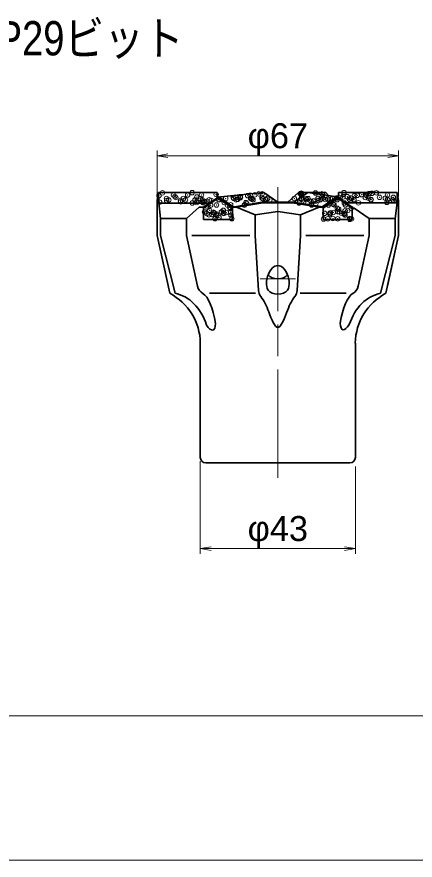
# Model space of a CAD drawing. Units: millimetres at full size, sheet at 1:2.5; details may follow other scales. Extents: x 1811 to 3491, y 1000 to 2202.
# Drawn here: x 2713.3 to 2823.8, y 1014.3 to 1248.2 of the extents above; entities that cross this region are included whole.
import ezdxf
from ezdxf.enums import TextEntityAlignment as Align

# ---------------------------------------------------------------- set-up
doc = ezdxf.new("R2010")
doc.units = ezdxf.units.MM
doc.header["$LTSCALE"] = 2.5
doc.header["$PDMODE"] = 32
doc.header["$PDSIZE"] = 1.25
doc.linetypes.add('CHAIN', pattern=[18.5, 12, -1.5, 3.5, -1.5])
for name, color, linetype, lineweight in [('1 外形線', 7, 'Continuous', 35), ('2 細い実線', 3, 'Continuous', 20), ('4 中心線', 1, 'CHAIN', 15), ('6 寸法線', 4, 'Continuous', 13), ('7 枠・タイトル', 7, 'Continuous', 13), ('DEFPOINTS_2', 7, 'Continuous', 13)]:
    doc.layers.add(name, color=color, linetype=linetype, lineweight=lineweight)
doc.layers.add('9文字', color=7, linetype='Continuous')
doc.styles.add('ＭＳ Ｐゴシック', font='')
doc.styles.get('ＭＳ Ｐゴシック').set_extended_font_data('MS PGothic')

# ---------------------------------------------------------------- blocks, each defined once
blk = doc.blocks.new('open_arrow')
at = {"color": 0, "linetype": 'Continuous', "lineweight": -2}
blk.add_lwpolyline([(7.5, 1.25), (0, 0), (7.5, -1.25)], dxfattribs=at)

msp = doc.modelspace()

# ---------------------------------------------------------------- linework, layer by layer
at = {"layer": '1 外形線'}
for p, q in [((2752.248, 1197.321), (2752.232, 1187.508)), ((2752.614, 1199.446), (2752.248, 1197.321)), ((2752.614, 1199.446), (2752.727, 1196.508)), ((2752.614, 1199.446), (2768.939, 1199.446)), ((2769.325, 1198.237), (2765.117, 1195.356)), ((2765.117, 1195.153), (2768.974, 1197.833)), ((2768.931, 1197.967), (2768.939, 1199.446)), ((2768.932, 1198.177), (2781.805, 1199.446)), ((2769.117, 1197.878), (2769.325, 1198.237)), ((2769.26, 1197.833), (2773.117, 1195.153)), ((2769.325, 1198.237), (2773.48, 1195.418)), ((2781.805, 1199.446), (2785.731, 1196.749)), ((2791.481, 1199.446), (2788.504, 1196.745)), ((2794.094, 1199.446), (2790.174, 1196.749)), ((2791.481, 1199.446), (2799.02, 1199.446)), ((2791.481, 1199.446), (2792.803, 1198.557)), ((2802.138, 1198.237), (2794.094, 1199.446)), ((2802.138, 1198.237), (2798.043, 1195.459)), ((2798.346, 1195.132), (2802.346, 1197.912)), ((2799.02, 1199.446), (2799.805, 1198.588)), ((2802.346, 1197.912), (2802.138, 1198.237)), ((2802.138, 1198.237), (2806.346, 1195.356)), ((2806.346, 1195.132), (2802.346, 1197.912)), ((2802.532, 1197.967), (2802.525, 1199.446)), ((2802.525, 1199.446), (2818.847, 1199.446)), ((2818.847, 1199.446), (2819.232, 1197.216)), ((2818.847, 1199.446), (2818.847, 1196.586)), ((2819.232, 1197.216), (2819.232, 1187.508)), ((2752.727, 1196.718), (2753.215, 1192.238)), ((2752.749, 1196.508), (2767.068, 1196.508)), ((2763.954, 1195.356), (2760.384, 1192.238)), ((2765.032, 1195.356), (2763.954, 1195.356)), ((2765.117, 1195.356), (2763.954, 1195.356)), ((2765.117, 1195.132), (2765.117, 1195.356)), ((2765.117, 1191.953), (2765.117, 1195.153)), ((2765.117, 1195.153), (2765.117, 1191.932)), ((2765.117, 1191.932), (2765.117, 1195.132)), ((2773.117, 1195.356), (2781.288, 1196.749)), ((2774.291, 1195.356), (2773.117, 1195.356)), ((2773.117, 1195.356), (2773.117, 1195.132)), ((2773.117, 1195.153), (2773.117, 1191.932)), ((2773.117, 1191.932), (2773.117, 1195.132)), ((2774.291, 1195.356), (2781.525, 1196.586)), ((2774.291, 1195.356), (2779.437, 1193.251)), ((2781.288, 1196.749), (2790.174, 1196.749)), ((2781.525, 1196.586), (2789.81, 1196.586)), ((2797.172, 1195.356), (2789.81, 1196.586)), ((2790.174, 1196.749), (2798.669, 1195.356)), ((2797.172, 1195.356), (2792.027, 1193.251)), ((2797.172, 1195.356), (2798.669, 1195.356)), ((2798.346, 1191.932), (2798.346, 1195.132)), ((2804.549, 1196.586), (2818.847, 1196.586)), ((2806.346, 1191.932), (2806.346, 1195.356)), ((2806.892, 1195.128), (2806.346, 1195.132)), ((2806.892, 1195.128), (2811.079, 1192.238)), ((2818.847, 1196.586), (2818.248, 1192.238)), ((2779.437, 1193.251), (2785.732, 1194.184)), ((2779.437, 1193.251), (2779.437, 1187.508)), ((2792.027, 1193.251), (2785.732, 1194.184)), ((2792.027, 1193.251), (2792.027, 1187.508)), ((2760.384, 1192.238), (2753.215, 1192.238)), ((2753.215, 1192.238), (2753.215, 1187.508)), ((2760.384, 1192.238), (2760.384, 1187.508)), ((2765.117, 1191.932), (2773.117, 1191.932)), ((2773.117, 1191.932), (2765.117, 1191.932)), ((2772.798, 1191.932), (2765.436, 1191.932)), ((2765.436, 1191.932), (2772.798, 1191.932)), ((2798.346, 1191.932), (2806.346, 1191.932)), ((2798.666, 1191.932), (2806.027, 1191.932)), ((2811.079, 1192.238), (2818.248, 1192.238)), ((2811.079, 1192.238), (2818.248, 1192.238)), ((2811.079, 1192.238), (2811.079, 1187.508)), ((2818.248, 1192.238), (2818.248, 1187.508)), ((2752.232, 1187.508), (2755.732, 1171.508)), ((2753.215, 1187.508), (2757.207, 1171.508)), ((2760.384, 1187.508), (2763.457, 1173.46)), ((2761.896, 1187.508), (2777.957, 1187.508)), ((2779.437, 1187.508), (2780.402, 1172.266)), ((2792.027, 1187.508), (2791.061, 1172.266)), ((2809.567, 1187.508), (2793.507, 1187.508)), ((2811.079, 1187.508), (2808.006, 1173.46)), ((2818.248, 1187.508), (2814.256, 1171.508)), ((2819.232, 1187.508), (2815.732, 1171.508)), ((2819.232, 1187.508), (2816.159, 1173.46)), ((2779.524, 1171.508), (2766.817, 1171.508)), ((2791.939, 1171.508), (2804.646, 1171.508)), ((2764.232, 1157.707), (2764.232, 1126.008)), ((2807.232, 1157.707), (2807.232, 1126.008)), ((2765.732, 1124.508), (2805.732, 1124.508))]:
    msp.add_line(p, q, dxfattribs=at)
for centre, radius, start, end in [((2769.117, 1197.628), 0.25, 55.20405, 124.79595), ((2788.833, 1174.269), 6.263, 136.68446, 188.76369), ((2785.732, 1177.194), 2, 43.31554, 136.68446), ((2782.63, 1174.269), 6.263, 351.23631, 43.31554), ((2748.38, 1157.463), 15.853, 0.88251, 62.37348), ((2766.388, 1174.101), 3, 192.33909, 241.36114), ((2783.396, 1172.455), 3, 183.62463, 217.16401), ((2788.067, 1172.455), 3, 322.83599, 356.37537), ((2805.075, 1174.101), 3, 299.8577, 347.66091), ((2823.081, 1157.464), 15.852, 117.62364, 179.12037), ((2765.732, 1126.008), 1.5, 180, 270), ((2805.732, 1126.008), 1.5, 270, 0)]:
    msp.add_arc(centre, radius, start, end, dxfattribs=at)
for centre, major_axis, ratio, start_param, end_param in [((2785.732, 1177.609), (-3.091, 0), 0.679651, 0.5009551, 2.6406376), ((2755.644, 1156.763), (0, 14.889), 0.757569, 5.1230895, 6.1441287), ((2764.003, 1156.725), (0, 15), 0.326562, 5.1554935, 6.0982292), ((2785.732, 1173.408), (-3.091, 0), 0.679651, 6.2831853, 9.424778), ((2807.485, 1156.764), (0, 15), 0.326562, 0.1849561, 1.1276919), ((2815.844, 1156.803), (0, 14.853), 0.759403, 0.1412444, 1.1506088), ((2775.916, 1158.629), (0, 15), 0.566667, 5.25251, 5.6412666), ((2795.547, 1158.629), (0, 15), 0.566667, 0.6419187, 1.0487032), ((2766.272, 1166.15), (1.471, -4.842), 0.325734, 5.3995768, 7.092511), ((2805.216, 1166.234), (-1.471, -4.842), 0.325734, 5.4854456, 7.1870441)]:
    msp.add_ellipse(centre, major_axis=major_axis, ratio=ratio, start_param=start_param, end_param=end_param, dxfattribs=at)
msp.add_open_spline([(2783.206, 1166.342), (2784.044, 1164.181), (2784.882, 1162.019), (2785.732, 1162.049), (2786.54, 1162.079), (2787.36, 1164.094), (2788.179, 1166.109)], degree=3, knots=[0, 0, 0, 0, 1, 1, 1, 2, 2, 2, 2], dxfattribs=at)
at = {"layer": '2 細い実線'}
for p in [(2753.748, 1199.347), (2761.958, 1199.399), (2768.624, 1198.902), (2780.439, 1199.079), (2781.394, 1199.103), (2791.958, 1199.151), (2792.254, 1199.257), (2796.18, 1199.307), (2797.96, 1199.099), (2804.05, 1198.967), (2804.068, 1199.435), (2810.053, 1198.915), (2811.041, 1199.123), (2811.821, 1199.225), (2813.041, 1199.386), (2752.758, 1198.578), (2752.939, 1196.765), (2754.837, 1197.78), (2754.875, 1197.24), (2755.47, 1197.377), (2756.809, 1198.724), (2757.172, 1198.335), (2757.449, 1198.082), (2758.712, 1197.222), (2758.754, 1196.886), (2759.508, 1197.788), (2760.141, 1197.385), (2760.735, 1198.774), (2762.764, 1197.368), (2763.206, 1196.709), (2763.263, 1198.203), (2764.18, 1197.796), (2764.572, 1198.756), (2764.756, 1196.835), (2764.812, 1197.394), (2765.032, 1196.581), (2765.243, 1196.977), (2766.024, 1197.08), (2766.69, 1197.418), (2767.244, 1197.24), (2769.281, 1197.509), (2769.483, 1197.402), (2770.846, 1196.702), (2771.281, 1197.772), (2773.319, 1198.04), (2773.522, 1197.813), (2774.1, 1198.143), (2774.155, 1197.41), (2774.578, 1197.546), (2775.319, 1198.303), (2775.356, 1198.019), (2776.849, 1196.65), (2777.356, 1198.572), (2778.137, 1198.674), (2778.193, 1197.822), (2778.505, 1197.596), (2778.826, 1197.419), (2779.357, 1198.835), (2781.358, 1197.967), (2781.634, 1197.714), (2782.342, 1197.577), (2782.864, 1197.83), (2783.497, 1197.427), (2790.32, 1197.773), (2791.633, 1196.568), (2792.207, 1197.847), (2792.839, 1197.444), (2792.853, 1196.728), (2793.451, 1197.783), (2793.727, 1197.529), (2794.157, 1197.755), (2794.89, 1196.996), (2795.671, 1197.099), (2796.878, 1197.856), (2796.89, 1197.26), (2797.511, 1197.453), (2798.208, 1197.901), (2798.236, 1198.846), (2798.928, 1197.528), (2799.541, 1197.65), (2799.708, 1197.631), (2800.928, 1197.791), (2801.549, 1197.864), (2802.135, 1197.951), (2802.182, 1197.461), (2802.965, 1198.059), (2803.746, 1198.162), (2804.966, 1198.323), (2805.543, 1197.599), (2805.82, 1197.345), (2805.972, 1197.933), (2806.221, 1197.873), (2806.853, 1197.47), (2807.003, 1198.591), (2807.784, 1198.694), (2808.089, 1196.595), (2809.003, 1198.854), (2810.023, 1198.078), (2810.329, 1198.662), (2810.892, 1197.881), (2811.524, 1197.478), (2811.634, 1197.466), (2813.949, 1198.129), (2815.563, 1197.89), (2815.978, 1196.722), (2816.143, 1198.782), (2816.195, 1197.487), (2817.636, 1197.414), (2817.787, 1198.11), (2817.913, 1197.161), (2761.987, 1196.548), (2766.337, 1195.386), (2766.785, 1194.528), (2767.089, 1195.943), (2768.718, 1196.012), (2770.622, 1194.509), (2771.76, 1195.951), (2772.339, 1195.334), (2772.616, 1195.081), (2772.645, 1196.062), (2776.432, 1195.96), (2776.482, 1196.043), (2777.125, 1196.397), (2795.032, 1196.334), (2795.117, 1195.994), (2796.274, 1196.417), (2799.788, 1196.002), (2800.112, 1196.399), (2801.034, 1196.282), (2801.311, 1196.029), (2802.229, 1195.061), (2802.616, 1194.833), (2804.163, 1196.545), (2804.348, 1194.358), (2804.459, 1196.011), (2805.129, 1194.461), (2806.066, 1195.042), (2765.391, 1194.04), (2766.024, 1193.637), (2766.626, 1193.275), (2767.407, 1193.378), (2767.83, 1194.017), (2768.107, 1193.764), (2768.301, 1192.187), (2768.627, 1193.539), (2768.813, 1193.121), (2769.412, 1192.568), (2770.062, 1194.049), (2770.664, 1193.807), (2770.695, 1193.646), (2771.445, 1193.91), (2772.664, 1194.07), (2772.739, 1193.171), (2772.972, 1192.195), (2798.397, 1192.12), (2798.722, 1193.697), (2799.599, 1192.148), (2800.206, 1193.508), (2800.311, 1193.826), (2800.999, 1192.246), (2801.091, 1193.929), (2802.311, 1194.09), (2802.324, 1192.17), (2802.761, 1194.108), (2803.393, 1193.705), (2804.109, 1193.465), (2804.257, 1193.654), (2804.385, 1193.212), (2805.67, 1192.255), (2805.69, 1192.016), (2806.161, 1192.152)]:
    msp.add_point(p, dxfattribs=at)
at = {"layer": '4 中心線'}
for p, q in [((2785.732, 1200.943), (2785.732, 1196.749)), ((2785.732, 1196.586), (2785.732, 1119.488)), ((2790.663, 1175.508), (2780.8, 1175.508))]:
    msp.add_line(p, q, dxfattribs=at)
at = {"layer": '6 寸法線'}
for p, q in [((2752.248, 1198.321), (2752.248, 1211.151)), ((2752.248, 1209.651), (2819.232, 1209.651)), ((2819.232, 1198.321), (2819.232, 1211.151)), ((2764.232, 1125.008), (2764.232, 1099.229)), ((2807.232, 1123.508), (2807.232, 1099.229)), ((2764.232, 1100.729), (2807.232, 1100.729))]:
    msp.add_line(p, q, dxfattribs=at)
at = {"layer": '7 枠・タイトル'}
msp.add_line((1851.147, 1054.337), (3451.147, 1054.337), dxfattribs=at)
at = {"layer": 'DEFPOINTS_2'}
msp.add_line((1811.147, 1014.337), (3491.147, 1014.337), dxfattribs=at)

# ---------------------------------------------------------------- block references
at = {"layer": '6 寸法線', "xscale": 0.4, "yscale": 0.4}
for p in [(2752.248, 1209.651), (2764.232, 1100.729)]:
    msp.add_blockref('open_arrow', p, dxfattribs=at)
at = {"layer": '6 寸法線', "xscale": 0.4, "yscale": 0.4, "rotation": 180}
for p in [(2819.232, 1209.651), (2807.232, 1100.729)]:
    msp.add_blockref('open_arrow', p, dxfattribs=at)

# ---------------------------------------------------------------- texts
at = {"layer": '6 寸法線', "style": 'ＭＳ Ｐゴシック', "width": 1.05}
for s, p in [('φ67', (2785.74, 1215.205)), ('φ43', (2785.732, 1106.283))]:
    msp.add_text(s, height=6.928, dxfattribs=at).set_placement(p, align=Align.MIDDLE_CENTER)
at = {"layer": '9文字', "style": 'ＭＳ Ｐゴシック', "width": 0.85}
msp.add_text('5.SP29ビット', height=9.501, dxfattribs=at).set_placement((2759.578, 1242.232), align=Align.MIDDLE_RIGHT)

doc.saveas('drawing.dxf')
